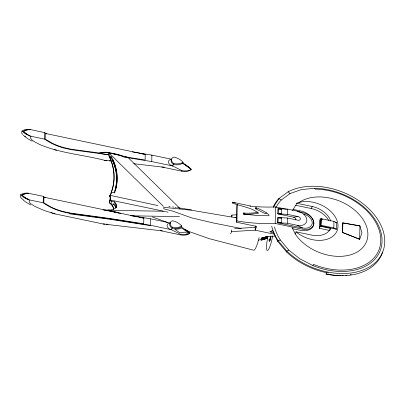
<?xml version="1.0" encoding="UTF-8"?>
<svg xmlns="http://www.w3.org/2000/svg" width="405" height="405" viewBox="0 0 405 405"><rect width="100%" height="100%" fill="white"/><g stroke="black" fill="none" stroke-linecap="round" stroke-linejoin="round"><path stroke-width="0.61" d="M342.827 222.877L342.579 232.531L359.66 239.309L361.994 232.936L359.918 225.899L342.827 222.877L342.579 232.531M359.66 239.309L359.918 225.899L342.787 222.942M29.545 199.938L29.145 200.931L29.307 202.044L30.193 203.305L34.921 206.449L44.378 210.585L55.141 213.916L103.098 223.975L160.461 230.693L180.245 234.844A12.479 8.556 21.9 0 0 189.596 233.558L189.823 232.996A12.479 8.556 21.9 0 1 180.473 234.282L171.386 229.681L150.387 225.276L110.19 218.902L69.761 213.364L62.421 211.729A54.751 38.576 1.2 0 1 51.096 207.466L49.01 206.398A54.751 38.576 1.2 0 1 43.208 202.804L29.545 199.938L28.431 199.66L28.487 199.351A11.806 8.095 21.9 0 1 22.148 194.992L22.093 195.129A11.806 8.095 21.9 0 0 22.634 195.731M22.093 195.129A12.742 8.738 21.9 0 1 28.583 193.509L28.644 193.175L28.036 193.114A12.742 8.738 21.9 0 0 20.706 194.689L20.25 195.817L20.412 196.931L21.293 198.192L23.12 199.65M108.51 154.771L71.138 149.673L63.798 148.038A54.751 38.576 1.2 0 1 52.473 143.775L50.387 142.707A54.751 38.576 1.2 0 1 44.585 139.112L30.922 136.247L29.828 135.948L29.889 135.614A12.742 8.738 21.9 0 1 23.525 131.301L23.47 131.438A12.742 8.738 21.9 0 0 26.689 134.146M23.47 131.438A11.806 8.095 21.9 0 1 29.94 129.762L30 129.458L29.398 129.382A11.806 8.095 21.9 0 0 22.083 130.997L21.627 132.126L21.789 133.24L22.675 134.5M28.583 193.509L28.644 193.175M29.828 135.948L29.889 135.614M43.208 202.804L43.345 196.339L28.588 193.312M44.585 139.112L44.722 132.648L30 129.458M69.771 212.984L110.195 218.528L143.709 223.778L143.836 218.138L43.937 197.189L43.816 202.834L51.101 207.087A54.751 38.576 1.2 0 0 62.431 211.349L69.771 212.984L69.574 213.825L110.033 219.287L150.26 225.595L150.523 218.811L130.456 215.521M71.138 149.673L71.148 149.227L63.808 147.592A54.751 38.576 1.2 0 1 52.478 143.329L45.193 139.077L45.314 133.432L145.213 154.381L145.091 160.021L125.003 156.801M108.515 154.69L99.124 153.343L99.134 152.974L71.148 149.227M99.134 152.974A17.562 12.373 1.2 0 1 108.262 152.417L110.033 156.138L111.537 156.927A43.446 41.108 44.7 0 1 114.58 192.856L111.724 192.259L111.086 192.901A46.281 43.791 44.7 0 0 109.401 156.781L110.033 156.138M115.693 212.362A25.186 17.744 1.2 0 0 114.605 212.124L114.615 211.754L107.011 210.16A17.562 12.373 1.2 0 0 103.153 209.977M123.079 156.725A25.186 17.744 1.2 0 0 115.855 154.381L115.865 154.011L108.262 152.417M133.782 163.716L161.838 167.007L181.622 171.153A12.479 8.556 21.9 0 0 190.973 169.867L191.201 169.305A12.479 8.556 21.9 0 1 181.85 170.591L172.763 165.989L151.764 161.585L151.9 155.12L132.445 151.931M230.683 233.837L231.584 231.589L231.619 229.898M231.908 216.761L231.944 215.07L236.905 214.772M250.771 206.064L232.465 202.191L232.445 203.219L247.293 207.613A33.721 23.758 1.2 0 1 258.699 213.116A39.715 27.985 1.2 0 1 243.385 214.093L243.405 213.06A39.715 27.985 1.2 0 0 257.479 212.331M236.419 222.188L236.778 205.669L237.284 204.414L236.925 220.933L236.419 222.188L256.669 226.435L255.165 230.177L231.584 231.589M255.585 225.879A8.864 1.615 -78.2 0 1 255.226 227.362L255.165 230.177L274.357 234.201M256.325 207.75L256.299 208.783L255.115 208.529L264.607 213.394L266.146 213.719L266.166 212.686L263.108 210.828L258.096 208.433L255.135 207.502M297.397 211.516L302.864 212.66A11.639 7.984 21.9 0 1 313.885 223.266A11.639 7.984 21.9 0 1 302.505 229.179L275.187 223.449L275.542 206.93A130.835 92.183 1.2 0 1 249.915 206.135M303.831 214.113A9.943 6.819 21.9 0 1 312.23 223.292A9.943 6.819 21.9 0 1 302.53 227.969L277.587 222.74L277.698 217.515L287.489 218.022L297.883 220.204A2.572 1.767 21.9 0 0 300.399 218.897A2.572 1.767 21.9 0 0 297.964 216.548L287.57 214.372L277.779 213.865L277.891 208.636L287.682 209.142L297.467 211.197L299.077 211.997M278.027 222.466L278.134 217.844L281.541 218.022L281.434 222.644L278.027 222.466L281.434 222.644M278.22 213.587L278.326 208.965L281.728 209.142L281.627 213.764L278.22 213.587L281.627 213.764M302.53 227.969L297.164 225.302L287.378 223.251L287.489 218.022M287.57 214.372L287.682 209.142M320.325 218.842L320.163 226.243L330.515 228.41L329.685 230.485L319.332 228.314L319.489 220.912L320.325 218.842L322.76 219.353M320.846 225.965L321.251 218.725L333.963 221.388L336.636 222.669L336.494 229.245L320.846 225.965L321.251 218.725M336.494 229.245L333.821 227.969L333.963 221.388M278.326 208.965L281.728 209.142M278.134 217.844L281.541 218.022M111.724 192.259L110.251 195.585A6.222 1.134 -78.2 0 1 110.155 199.999L109.502 203.153L109.37 202.849A5.128 0.937 -78.2 0 0 109.507 196.547L110.003 195.337L157.722 205.537M163.174 211.116L110.155 199.999L109.431 202.804A46.281 11.183 14.5 0 1 113.238 209.289M113.284 209.112A46.281 11.183 14.5 0 0 110.854 203.842L111.532 201.214L110.155 199.999M115.916 208.079A43.446 10.5 14.5 0 0 113.704 204.439L114.382 201.811L111.532 201.214M261.453 239.249L262.081 237.487L261.655 239.218L260.977 240.195L267.315 238.358L261.579 239.375M29.94 129.762L29.995 129.625A11.806 8.095 21.9 0 0 23.525 131.301M30.922 136.247L30.522 137.239L30.684 138.353C32.744 141.573 36.713 142.747 39.872 144.585C60.411 153.267 83.05 154.761 104.475 160.284L111.334 161.089M28.431 199.66L28.487 199.351M151.774 155.439L151.9 155.12L171.669 159.266M171.755 159.059A5.473 3.751 21.9 0 0 173.37 164.486A12.479 8.556 21.9 0 0 182.716 163.2L183.095 162.253A12.479 8.556 21.9 0 0 173.887 157.074A5.473 3.751 21.9 0 0 173.75 163.544L172.763 165.989A4.556 3.124 21.9 0 1 168.581 162.704A4.556 3.124 21.9 0 1 170.702 159.499M181.622 171.153L181.85 170.591M170.373 222.75A5.473 3.751 21.9 0 0 171.993 228.177A12.479 8.556 21.9 0 0 181.339 226.891L181.718 225.944A12.479 8.556 21.9 0 0 172.51 220.765A5.473 3.751 21.9 0 0 172.373 227.23L171.386 229.681A4.556 3.124 21.9 0 1 167.204 226.395A4.556 3.124 21.9 0 1 169.325 223.19M180.245 234.844L180.473 234.282M231.265 216.756L231.944 215.07M328.455 272.945A59.449 40.768 21.9 0 1 326.557 272.707A59.181 40.586 21.9 0 1 286.553 251.961L277.688 241.37L278.022 240.54A59.181 40.586 21.9 0 1 271.73 226.233M292.456 210.387L295.817 205.305L296.652 203.229L312.169 206.484A20.154 13.821 21.9 0 1 330.677 221.008M286.553 251.961L286.882 251.135L288.821 250.128L299.923 258.841L312.918 265.579A56.376 38.662 21.9 0 0 382.052 241.264A56.376 38.662 21.9 0 0 314.589 188.31L301.421 189.565L290.046 193.565L281.247 200.04A56.376 38.662 21.9 0 0 276.094 207.471M298.951 202.606A40.308 27.646 21.9 0 1 357.149 212.352A40.308 27.646 21.9 0 1 352.117 254.32A40.308 27.646 21.9 0 1 295.199 233.903L296.03 231.827A26.34 18.063 21.9 0 0 330.809 237.644A26.34 18.063 21.9 0 0 331.366 211.987A26.34 18.063 21.9 0 0 296.652 203.229M328.637 220.315A20.154 13.821 21.9 0 0 311.339 208.56L312.169 206.484M319.332 228.314L320.163 226.243M340.605 275.481A59.191 40.596 21.9 0 1 326.025 274.023L326.557 272.707M312.918 265.579L313.424 264.359A54.913 37.66 21.9 0 0 380.761 240.676A54.913 37.66 21.9 0 0 315.055 189.094L314.589 188.31M273.38 207.264L278.929 198.556L288.168 191.757A59.181 40.586 21.9 0 1 368.712 208.646A59.181 40.586 21.9 0 1 367.426 268.024A59.181 40.586 21.9 0 1 286.882 251.135L278.022 240.54L280.382 240.038L288.821 250.128M114.154 192.932A43.446 41.108 44.7 0 0 110.899 157.57L111.537 156.927M110.251 195.585L109.573 196.273A46.281 43.791 44.7 0 0 108.368 154.892M258.37 240.459L261.65 238.702L261.954 237.958A33.605 23.677 1.2 0 1 275.268 236.181M277.779 213.865L293.483 217.156L297.964 216.548M261.326 239.016L266.105 238.378M261.498 238.641L265.751 238.287M234.986 217.703L236.844 217.591M234.748 228.582L255.226 227.362M131.564 215.814L179.491 216.624M277.587 222.74L287.378 223.251M104.475 160.284L106.96 160.436M109.441 160.582L110.681 160.658M161.838 167.007L164.319 167.154M103.098 223.975L104.961 224.086M106.201 224.162L108.064 224.274M160.461 230.693L162.319 230.809M262.156 237.654L267.513 238.003L262.653 237.538M168.85 206.439L170.065 206.585M243.405 213.06L244.99 213.263M243.385 214.093L256.112 215.374L268.94 215.774L268.966 214.741L266.166 212.686M123.773 157.059L151.764 161.585M172.495 206.899L173.725 207.092M174.955 207.284L176.185 207.476M177.41 207.674L191.54 209.891M139.74 153.485L140.955 153.682M142.17 153.88L145.213 154.381M139.578 217.439L143.836 218.138M236.662 217.89L191.97 210.316L163.863 207.309L163.833 208.818L172.338 210.99L191.808 217.915L214.503 223.216L241.314 228.511M115.855 154.381L108.251 152.786A17.562 12.373 1.2 0 0 99.124 153.343M295.817 205.305L311.339 208.56M293.119 209.38L300.9 211.015A13.638 9.355 21.9 0 1 313.814 223.444A13.638 9.355 21.9 0 1 300.48 230.364L292.704 228.734M275.542 206.93L286.472 209.223M335.431 222.416L336.636 222.669M321.109 225.302L333.821 227.969M296.03 231.827L311.551 235.082A20.154 13.821 21.9 0 0 330.515 228.41M273.831 232.622L269.796 231.69M110.854 203.842L113.704 204.439M150.523 218.811L170.292 222.958M114.605 212.124L107.001 210.529L107.011 210.16L108.874 209.79L110.388 209.987A43.446 10.5 14.5 0 0 114.382 201.811M270.231 231.771L271.391 232.111L272.216 230.05L277.688 241.37M28.487 199.523L27.884 199.346A11.806 8.095 21.9 0 1 20.706 194.689M232.465 202.191L235.437 203.067M29.884 135.812L29.276 135.619A12.742 8.738 21.9 0 1 22.083 130.997M267.133 237.365L267.452 237.472M265.098 236.895L267.568 237.73L265.331 236.879M187.196 230.87L209.026 238.611L253.722 250.229A14.929 2.719 -78.2 0 0 259.099 237.603M152.376 216.938L167.402 222.446M267.214 237.219L267.528 237.34L266.672 236.601M267.27 237.229L267.578 237.345L266.566 236.586M342.62 232.46L359.696 239.239M109.401 156.781L110.899 157.57M30.734 204.976L26.29 202.404L23.07 199.928M32.147 141.229L27.712 138.667L24.487 136.202M24.497 135.958L25.464 136.52M266.232 236.768L267.594 237.487L266.611 236.834M281.247 200.04L278.929 198.556A59.181 40.586 21.9 0 0 273.264 206.92M182.716 163.2L191.201 169.305A12.479 8.556 21.9 0 0 187.105 166.05M181.339 226.891L189.823 232.996A12.479 8.556 21.9 0 0 184.918 229.316M23.237 135.093L23.839 135.66M288.168 191.757L290.046 193.565M128.684 158.178L180.058 208.55M163.438 206.388L108.91 152.923A134.293 35.893 8.9 0 1 127.271 157.165M291.964 227.21L295.199 233.903M270.697 236.444A2.84 0.516 -78.2 0 1 269.983 240.109A2.84 0.516 -78.2 0 1 269.173 240.737M270.824 235.973A2.891 0.526 -78.2 0 1 270.216 239.861A2.891 0.526 -78.2 0 1 269.284 240.803M270.348 237.193A2.43 0.44 -78.2 0 1 269.684 240.054M269.517 240.418A2.43 0.44 -78.2 0 1 269.36 240.641M269.133 240.61A2.43 0.44 -78.2 0 1 269.097 239.466M270.343 237.269A2.278 0.415 -78.2 0 1 270.165 238.393A2.172 0.395 -78.2 0 0 270.221 237.831M269.882 239.497A2.278 0.415 -78.2 0 0 270.034 238.965A2.172 0.395 -78.2 0 1 269.846 239.441M269.563 240.297A2.278 0.415 -78.2 0 1 269.416 240.504M270.317 236.864A2.172 0.395 -78.2 0 1 270.287 237.315M272.6 236.029A12.363 2.253 -78.2 0 1 267.675 250.401A12.363 2.253 -78.2 0 1 267.523 238.585M267.74 237.538A12.363 2.253 -78.2 0 1 267.978 236.485M115.111 212.083A134.293 127.995 -23.9 0 0 107.669 210.301L163.792 211.243A134.293 127.995 -23.9 0 1 164.86 211.476M117.212 212.671A134.293 127.995 -23.9 0 1 118.781 213.131M165.397 211.592A134.293 127.995 -23.9 0 1 166.465 211.835M166.997 211.957A134.293 127.995 -23.9 0 1 168.06 212.215M116.189 207.633A43.446 10.5 14.5 0 0 115.096 203.442L114.757 204.758A43.446 10.5 14.5 0 1 116.088 207.426M181.718 225.944A12.479 8.556 21.9 0 1 172.373 227.23M55.141 213.916A11.806 8.095 21.9 0 1 50.949 212.443M45.203 197.599A54.751 38.576 1.2 0 1 43.345 196.339M28.431 199.488A11.806 8.095 21.9 0 1 23.232 196.309M116.235 212.493A25.186 17.744 1.2 0 1 117.298 212.777M104.692 210.347A17.562 12.373 1.2 0 1 105.467 210.387M114.615 211.754A25.186 17.744 1.2 0 1 120.872 213.668M22.148 194.992A12.742 8.738 21.9 0 1 28.639 193.372M182.382 162.623A12.479 8.556 21.9 0 1 183.004 163.21L189.661 167.999L186.675 165.635A12.479 8.556 21.9 0 0 183.637 163.711M183.095 162.253A12.479 8.556 21.9 0 1 173.75 163.544M46.58 133.908A54.751 38.576 1.2 0 1 44.722 132.648M56.518 150.23A12.742 8.738 21.9 0 1 53.981 149.43M115.865 154.011A25.186 17.744 1.2 0 1 123.555 156.583M382.568 252.102A59.181 40.586 21.9 0 1 326.025 274.023M280.382 240.038A56.376 38.662 21.9 0 1 274.494 226.851M351.262 274.61A59.191 40.596 21.9 0 1 350.052 274.803M346.958 275.182A59.191 40.596 21.9 0 1 345.703 275.289M343.162 275.435A59.191 40.596 21.9 0 1 341.881 275.471M297.467 211.197A9.943 6.819 21.9 0 1 306.884 220.254A9.943 6.819 21.9 0 1 297.164 225.302M275.187 223.449A130.835 92.183 1.2 0 1 236.925 220.933M293.483 217.156A2.572 1.767 21.9 0 1 295.822 219.956M261.665 238.793L261.655 239.218L267.437 238.236L261.665 238.793M261.26 239.527L261.174 240.099L267.366 238.363L261.26 239.527M112.823 159.899L112.509 160.223A43.446 41.108 44.7 0 1 115.066 190.461L115.384 190.137A43.446 41.108 44.7 0 0 112.823 159.899M188.259 232.667L186.933 233.265L185.242 232.045A12.479 8.556 21.9 0 1 179.577 232.642L174.616 229.073A12.479 8.556 21.9 0 0 181.607 227.878L188.259 232.667"/></g></svg>
